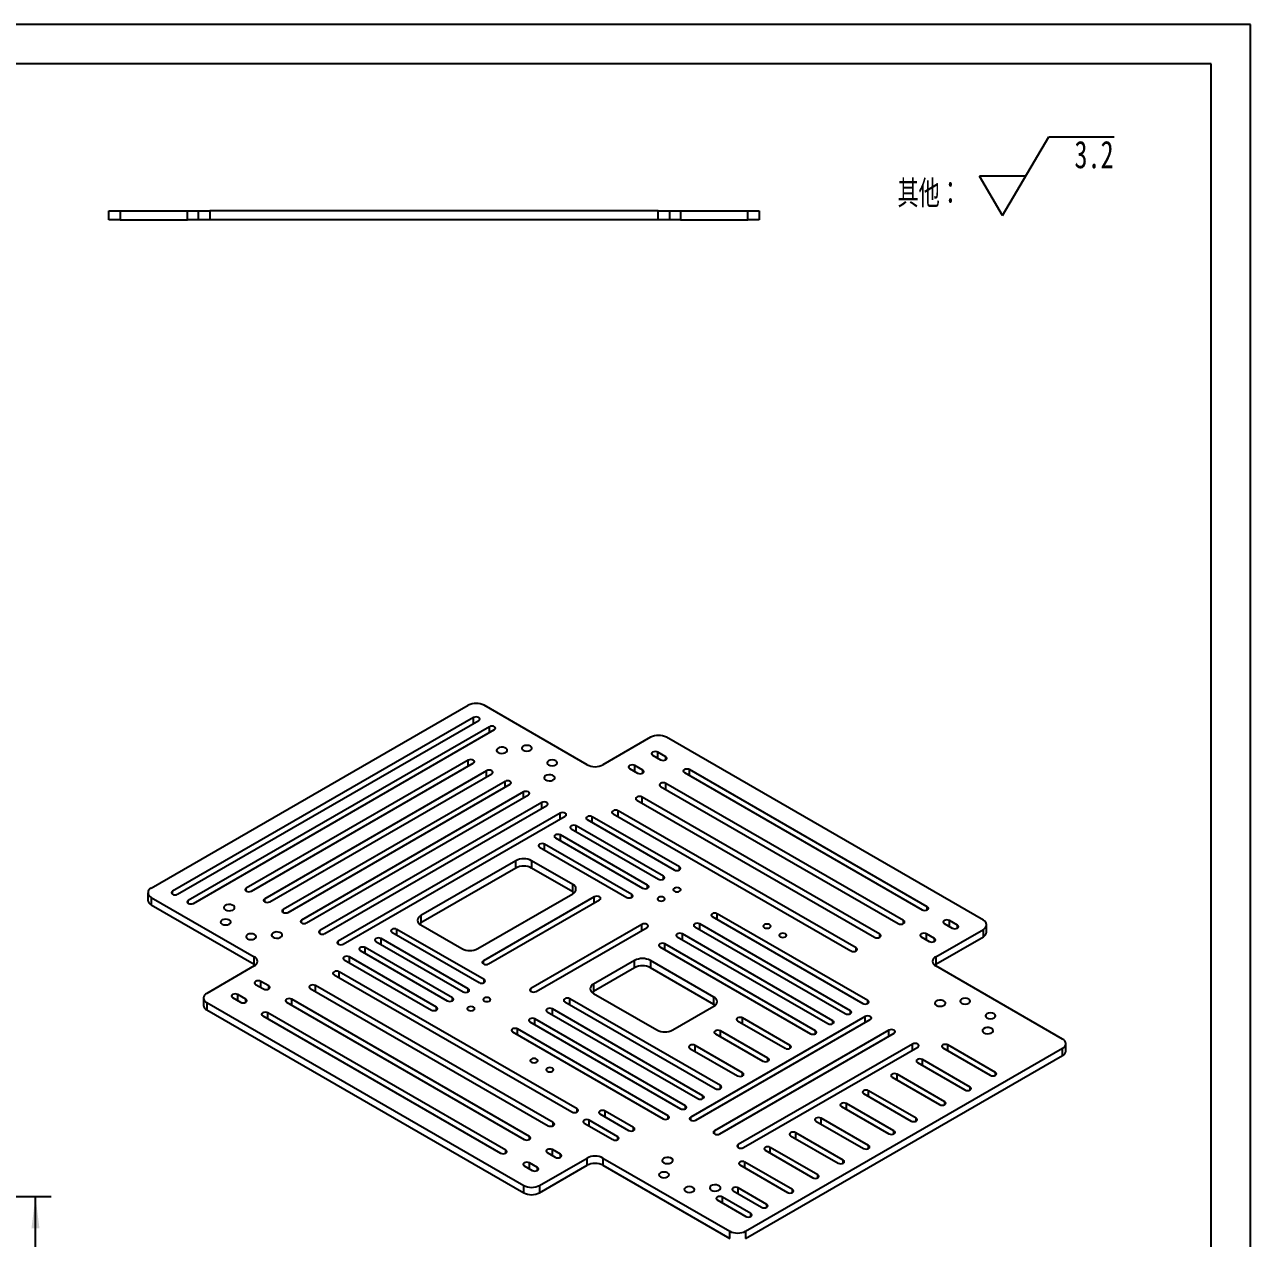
# Model space of a CAD drawing. Header units: millimetres. Extents: x 0 to 420, y 0 to 297.
# Drawn here: x 263.7 to 420, y 142.2 to 297 of the extents above; entities that cross this region are included whole.
import ezdxf

# ---------------------------------------------------------------- set-up
doc = ezdxf.new("R2010")
doc.units = ezdxf.units.MM
for name, color, linetype in [('5', 7, 'Continuous'), ('9', 7, 'Continuous'), ('尺寸', 5, 'Continuous')]:
    doc.layers.add(name, color=color, linetype=linetype)
doc.layers.add('标注层', color=4, linetype='Continuous', lineweight=25)
doc.styles.add('SLDTEXTSTYLE0', font='TXT', dxfattribs={"width": 0.7, "bigfont": 'bigfont'})
doc.styles.add('SLDTEXTSTYLE3', font='TXT', dxfattribs={"width": 0.7})
doc.dimstyles.new('SLDDIMSTYLE1', dxfattribs={"dimtxt": 3.5, "dimasz": 4.08, "dimexe": 0, "dimexo": 0.0625, "dimgap": 0.875, "dimtad": 2, "dimlfac": 3.5, "dimrnd": 1e-09, "dimzin": 12, "dimdsep": 46, "dimtxsty": 'SLDTEXTSTYLE3', "dimsah": 1, "dimcen": 0.09, "dimadec": 0, "dimazin": 3, "dimtfac": 1, "dimtofl": 0, "dimtmove": 0, "dimatfit": 3, "dimfxl": 1, "dimfrac": 2, "dimtolj": 1, "dimtzin": 12, "dimarcsym": 0})

# ---------------------------------------------------------------- blocks, each defined once
blk = doc.blocks.new('SW_SFSYMBOL_0')
at = {"layer": '标注层', "color": 0}
for p, q in [((-6.54, -5), (-0.65, 5)), ((-0.65, 5), (7.67, 5)), ((-6.54, -5), (-9.49, 0)), ((-3.6, 0), (-9.49, 0))]:
    blk.add_line(p, q, dxfattribs=at)
at = {"layer": '标注层', "color": 0, "char_height": 3.5, "attachment_point": 1}
for s, insert, style in [('3.2', (2.62, 4.51), 'SLDTEXTSTYLE3'), ('其他：', (-19.93, -0.49), 'SLDTEXTSTYLE0')]:
    blk.add_mtext(s, dxfattribs=dict(at, insert=insert, style=style))
blk = doc.blocks.new('_D_8')
at = {"layer": '尺寸'}
for p, q in [((193.25, 147.56), (267.13, 147.56)), ((265.13, 87.56), (265.13, 147.56)), ((193.25, 87.56), (267.13, 87.56))]:
    blk.add_line(p, q, dxfattribs=at)
for points in [[(265.13, 147.56), (264.62, 143.48), (265.64, 143.48)], [(265.13, 87.56), (265.64, 91.64), (264.62, 91.64)]]:
    blk.add_solid(points, dxfattribs=at)
at = {"layer": '尺寸', "insert": (260.62, 115.26), "char_height": 3.5, "attachment_point": 1, "rotation": 90, "style": 'SLDTEXTSTYLE3'}
blk.add_mtext('210', dxfattribs=at)

msp = doc.modelspace()

# ---------------------------------------------------------------- linework, layer by layer
at = {"color": 7, "linetype": 'Continuous', "lineweight": 25}
for p, q in [((274.5007, 272.0797), (274.5007, 273.2226)), ((274.5007, 273.2226), (275.9293, 273.2226)), ((275.9293, 272.0797), (274.5007, 272.0797)), ((275.9293, 273.2226), (275.9293, 272.0797)), ((275.9293, 273.2226), (284.5007, 273.2226)), ((275.9293, 272.0797), (284.5007, 272.0797)), ((284.5007, 272.0797), (284.5007, 273.2226)), ((284.5007, 273.2226), (285.9293, 273.2226)), ((285.9293, 272.0797), (284.5007, 272.0797)), ((285.9293, 272.0797), (285.9293, 273.2226)), ((285.9293, 273.2226), (287.3579, 273.2226)), ((287.3579, 272.0797), (285.9293, 272.0797)), ((287.3579, 273.2226), (287.3579, 272.0797)), ((344.5007, 273.2226), (287.3579, 273.2226)), ((344.5007, 272.0797), (287.3579, 272.0797)), ((344.5007, 272.0797), (344.5007, 273.2226)), ((344.5007, 273.2226), (345.9293, 273.2226)), ((345.9293, 272.0797), (344.5007, 272.0797)), ((345.9293, 273.2226), (345.9293, 272.0797)), ((345.9293, 273.2226), (347.3579, 273.2226)), ((347.3579, 272.0797), (345.9293, 272.0797)), ((347.3579, 273.2226), (347.3579, 272.0797)), ((347.3579, 273.2226), (355.9293, 273.2226)), ((347.3579, 272.0797), (355.9293, 272.0797)), ((355.9293, 272.0797), (355.9293, 273.2226)), ((355.9293, 273.2226), (357.3579, 273.2226)), ((357.3579, 272.0797), (355.9293, 272.0797)), ((357.3579, 273.2226), (357.3579, 272.0797)), ((279.8859, 186.8588), (320.292, 210.1847)), ((335.4443, 202.6038), (322.3123, 210.1847)), ((320.9789, 208.6219), (282.5931, 186.4623)), ((283.2396, 186.089), (321.6254, 208.2487)), ((320.9789, 207.8755), (320.9789, 208.6219)), ((322.9992, 207.4556), (284.6134, 185.296)), ((285.2599, 184.9227), (323.6457, 207.0824)), ((322.9992, 206.7092), (322.9992, 207.4556)), ((343.5255, 206.1027), (337.4646, 202.6038)), ((385.9519, 182.7768), (345.5458, 206.1027)), ((320.292, 203.187), (292.0078, 186.8588)), ((320.292, 202.4405), (320.292, 203.187)), ((343.7983, 203.8109), (344.8084, 203.2278)), ((345.4751, 203.6127), (344.465, 204.1958)), ((344.465, 203.4261), (344.465, 204.1958)), ((345.4751, 203.2278), (345.4751, 203.6127)), ((292.6543, 186.4856), (320.9385, 202.8137)), ((322.6356, 201.8341), (294.3513, 185.5059)), ((322.6356, 201.0876), (322.6356, 201.8341)), ((340.8688, 202.1198), (341.879, 201.5367)), ((342.5457, 201.9215), (341.5355, 202.5047)), ((341.5355, 201.7349), (341.5355, 202.5047)), ((342.5457, 201.5367), (342.5457, 201.9215)), ((347.8389, 201.595), (378.1435, 184.1005)), ((378.8102, 184.4854), (348.5056, 201.9798)), ((348.5056, 201.2101), (348.5056, 201.9798)), ((294.9978, 185.1327), (323.2821, 201.4608)), ((324.9791, 200.4812), (296.6949, 184.153)), ((297.3414, 183.7798), (325.6256, 200.1079)), ((324.9791, 199.7347), (324.9791, 200.4812)), ((375.7797, 182.7359), (345.4751, 200.2304)), ((345.4751, 199.4606), (345.4751, 200.2304)), ((327.3227, 199.1282), (299.0384, 182.8001)), ((299.6849, 182.4269), (327.9692, 198.755)), ((327.3227, 198.3818), (327.3227, 199.1282)), ((372.7493, 180.9865), (342.4447, 198.481)), ((342.4447, 197.7112), (342.4447, 198.481)), ((344.8084, 199.8455), (375.113, 182.3511)), ((329.6662, 197.7753), (301.382, 181.4472)), ((302.0285, 181.074), (330.3127, 197.4021)), ((329.6662, 197.0289), (329.6662, 197.7753)), ((341.778, 198.0961), (372.0826, 180.6016)), ((332.0098, 196.4224), (303.7255, 180.0943)), ((304.372, 179.7211), (332.6563, 196.0492)), ((332.0098, 195.676), (332.0098, 196.4224)), ((335.4443, 195.606), (346.556, 189.1914)), ((347.2025, 189.5646), (336.0908, 195.9792)), ((336.0908, 195.2328), (336.0908, 195.9792)), ((338.7475, 196.3466), (369.0521, 178.8522)), ((369.7188, 179.237), (339.4142, 196.7315)), ((339.4142, 195.9618), (339.4142, 196.7315)), ((333.424, 194.4397), (344.5357, 188.0251)), ((345.1822, 188.3983), (334.0705, 194.8129)), ((334.0705, 194.0665), (334.0705, 194.8129)), ((341.1416, 186.0657), (330.0299, 192.4804)), ((330.0299, 191.7339), (330.0299, 192.4804)), ((331.4037, 193.2734), (342.5154, 186.8588)), ((343.1619, 187.232), (332.0502, 193.6467)), ((332.0502, 192.9002), (332.0502, 193.6467)), ((329.3834, 192.1071), (340.4951, 185.6925)), ((326.3529, 190.3577), (314.2311, 183.3599)), ((326.3529, 189.4245), (314.2311, 182.4267)), ((326.3529, 189.4245), (326.3529, 190.3577)), ((333.626, 187.3253), (328.3733, 190.3577)), ((328.3733, 190.3577), (328.3733, 189.4245)), ((333.626, 186.3921), (328.3733, 189.4245)), ((347.2025, 189.1914), (347.2025, 189.5646)), ((345.1822, 188.0251), (345.1822, 188.3983)), ((279.4675, 186.2757), (279.4675, 185.3425)), ((282.5931, 186.089), (282.5931, 186.4623)), ((292.0078, 186.4856), (292.0078, 186.8588)), ((321.5042, 179.1612), (333.626, 186.159)), ((333.626, 186.3921), (333.626, 187.3253)), ((333.7938, 186.2756), (333.626, 186.3921)), ((341.1416, 185.6925), (341.1416, 186.0657)), ((343.1619, 186.8588), (343.1619, 187.232)), ((279.8859, 185.6925), (293.0179, 178.1116)), ((279.8859, 185.6925), (279.8859, 184.7593)), ((279.8859, 184.7593), (293.0179, 177.1784)), ((284.6134, 184.9227), (284.6134, 185.296)), ((294.3513, 185.1327), (294.3513, 185.5059)), ((336.3636, 185.745), (322.2214, 177.5809)), ((322.8881, 177.196), (337.0303, 185.3601)), ((336.3636, 184.9752), (336.3636, 185.745)), ((378.8102, 184.1005), (378.8102, 184.4854)), ((296.6949, 183.7798), (296.6949, 184.153)), ((314.2311, 183.3599), (314.2311, 182.4267)), ((351.3845, 183.2316), (370.5774, 172.1518)), ((371.2239, 172.525), (352.031, 183.6048)), ((352.031, 182.8584), (352.031, 183.6048)), ((299.0384, 182.4269), (299.0384, 182.8001)), ((301.382, 181.074), (301.382, 181.4472)), ((322.3123, 175.1958), (311.2007, 181.6105)), ((311.2007, 180.864), (311.2007, 181.6105)), ((314.2311, 182.4267), (314.0633, 182.3102)), ((314.2311, 182.1936), (319.4839, 179.1612)), ((342.4245, 182.2461), (328.2823, 174.082)), ((328.949, 173.6971), (343.0912, 181.8612)), ((342.4245, 181.4763), (342.4245, 182.2461)), ((349.1622, 181.9487), (368.3551, 170.8689)), ((369.0016, 171.2421), (349.8087, 182.3219)), ((349.8087, 181.5755), (349.8087, 182.3219)), ((375.7797, 182.3511), (375.7797, 182.7359)), ((379.891, 178.1116), (385.9519, 181.6105)), ((380.9719, 182.3511), (381.982, 181.7679)), ((382.6487, 182.1528), (381.6386, 182.7359)), ((381.6386, 181.9662), (381.6386, 182.7359)), ((382.6487, 181.7679), (382.6487, 182.1528)), ((385.9519, 180.6773), (385.9519, 181.6105)), ((386.3704, 181.2604), (386.3704, 182.1936)), ((303.7255, 179.7211), (303.7255, 180.0943)), ((308.5339, 180.071), (319.6455, 173.6563)), ((320.292, 174.0295), (309.1804, 180.4442)), ((309.1804, 179.6977), (309.1804, 180.4442)), ((310.5542, 181.2372), (321.6658, 174.8226)), ((364.5569, 168.6762), (345.364, 179.7561)), ((345.364, 179.0096), (345.364, 179.7561)), ((346.9399, 180.6658), (366.1328, 169.5859)), ((366.7792, 169.9592), (347.5864, 181.039)), ((347.5864, 180.2925), (347.5864, 181.039)), ((372.7493, 180.6016), (372.7493, 180.9865)), ((378.0425, 180.6599), (379.0526, 180.0768)), ((379.7193, 180.4617), (378.7092, 181.0448)), ((378.7092, 180.2751), (378.7092, 181.0448)), ((379.7193, 180.0768), (379.7193, 180.4617)), ((379.891, 177.1784), (385.9519, 180.6773)), ((306.5135, 178.9047), (317.6252, 172.49)), ((318.2717, 172.8632), (307.16, 179.2779)), ((307.16, 178.5314), (307.16, 179.2779)), ((344.7175, 179.3828), (363.9104, 168.303)), ((369.7188, 178.8522), (369.7188, 179.237)), ((293.0179, 176.9453), (286.957, 173.4464)), ((293.0179, 177.1784), (293.0179, 178.1116)), ((293.1857, 177.0618), (293.0179, 177.1784)), ((304.4932, 177.7384), (315.6049, 171.3237)), ((316.2514, 171.6969), (305.1397, 178.1116)), ((305.1397, 177.3651), (305.1397, 178.1116)), ((322.2214, 177.196), (322.2214, 177.5809)), ((341.5052, 177.6451), (336.2524, 174.6127)), ((341.5052, 176.7119), (336.2524, 173.6795)), ((341.5052, 176.7119), (341.5052, 177.6451)), ((351.6068, 172.9799), (343.5255, 177.6451)), ((343.5255, 177.6451), (343.5255, 176.7119)), ((351.6068, 172.0467), (343.5255, 176.7119)), ((379.891, 177.1784), (379.7232, 177.0618)), ((379.891, 178.1116), (379.891, 177.1784)), ((396.0535, 167.6149), (379.891, 176.9453)), ((303.1901, 175.8198), (333.4947, 158.3253)), ((334.1614, 158.7102), (303.8568, 176.2047)), ((303.8568, 175.4349), (303.8568, 176.2047)), ((322.3123, 174.8226), (322.3123, 175.1958)), ((293.1896, 174.5952), (294.1998, 174.012)), ((294.8665, 174.3969), (293.8563, 174.9801)), ((293.8563, 174.2103), (293.8563, 174.9801)), ((294.8665, 174.012), (294.8665, 174.3969)), ((300.1597, 174.0704), (330.4643, 156.5759)), ((331.131, 156.9608), (300.8264, 174.4552)), ((300.8264, 173.6855), (300.8264, 174.4552)), ((320.292, 173.6563), (320.292, 174.0295)), ((328.2823, 173.6971), (328.2823, 174.082)), ((336.2524, 173.6795), (336.0847, 173.5629)), ((336.2524, 174.6127), (336.2524, 173.6795)), ((286.5386, 172.8632), (286.5386, 171.93)), ((286.957, 172.2801), (327.3631, 148.9541)), ((286.957, 172.2801), (286.957, 171.3469)), ((290.2602, 172.9041), (291.2703, 172.3209)), ((291.937, 172.7058), (290.9269, 173.2889)), ((290.9269, 172.5192), (290.9269, 173.2889)), ((291.937, 172.3209), (291.937, 172.7058)), ((297.1292, 172.3209), (327.4338, 154.8264)), ((328.1005, 155.2113), (297.7959, 172.7058)), ((297.7959, 171.936), (297.7959, 172.7058)), ((318.2717, 172.49), (318.2717, 172.8632)), ((332.5957, 172.3851), (351.7886, 161.3052)), ((352.4351, 161.6784), (333.2422, 172.7583)), ((333.2422, 172.0118), (333.2422, 172.7583)), ((336.2524, 173.4464), (344.3337, 168.7812)), ((351.6068, 172.0467), (351.6068, 172.9799)), ((351.7745, 171.9301), (351.6068, 172.0467)), ((371.2239, 172.1518), (371.2239, 172.525)), ((286.957, 171.3469), (327.3631, 148.021)), ((294.0988, 170.5715), (324.4034, 153.077)), ((325.0701, 153.4619), (294.7655, 170.9563)), ((294.7655, 170.1866), (294.7655, 170.9563)), ((316.2514, 171.3237), (316.2514, 171.6969)), ((330.3734, 171.1021), (349.5663, 160.0223)), ((350.2127, 160.3955), (331.0198, 171.4753)), ((331.0198, 170.7289), (331.0198, 171.4753)), ((346.354, 168.7812), (351.6068, 171.8136)), ((370.8704, 170.4898), (348.647, 157.6605)), ((369.0016, 170.8689), (369.0016, 171.2421)), ((370.8704, 169.7201), (370.8704, 170.4898)), ((345.7681, 157.8297), (326.5752, 168.9095)), ((326.5752, 168.1631), (326.5752, 168.9095)), ((328.151, 169.8192), (347.3439, 158.7394)), ((347.9904, 159.1126), (328.7975, 170.1924)), ((328.7975, 169.446), (328.7975, 170.1924)), ((349.3137, 157.2757), (371.5371, 170.1049)), ((354.6215, 169.9384), (360.6824, 166.4395)), ((361.3289, 166.8127), (355.268, 170.3116)), ((355.268, 169.5652), (355.268, 170.3116)), ((366.7792, 169.5859), (366.7792, 169.9592)), ((325.9287, 168.5363), (345.1216, 157.4564)), ((373.9008, 168.7404), (351.6775, 155.9111)), ((351.789, 168.3032), (357.8499, 164.8044)), ((352.3442, 155.5262), (374.5675, 168.3555)), ((358.4964, 165.1776), (352.4355, 168.6765)), ((352.4355, 167.93), (352.4355, 168.6765)), ((364.5569, 168.303), (364.5569, 168.6762)), ((373.9008, 167.9706), (373.9008, 168.7404)), ((348.5565, 166.4372), (354.6174, 162.9383)), ((355.2639, 163.3115), (349.203, 166.8104)), ((349.203, 166.064), (349.203, 166.8104)), ((376.9313, 166.9909), (354.7079, 154.1617)), ((355.3746, 153.7768), (377.598, 166.606)), ((355.6474, 143.1227), (396.0535, 166.4486)), ((361.3289, 166.4395), (361.3289, 166.8127)), ((376.9313, 166.2212), (376.9313, 166.9909)), ((380.78, 166.4953), (386.8409, 162.9964)), ((387.4874, 163.3696), (381.4265, 166.8685)), ((381.4265, 166.122), (381.4265, 166.8685)), ((396.0535, 165.5154), (396.0535, 166.4486)), ((396.4719, 166.0986), (396.4719, 167.0317)), ((355.6474, 142.1895), (396.0535, 165.5154)), ((358.4964, 164.8044), (358.4964, 165.1776)), ((377.5475, 164.6292), (383.6084, 161.1303)), ((384.2549, 161.5035), (378.194, 165.0024)), ((378.194, 164.256), (378.194, 165.0024)), ((355.2639, 162.9383), (355.2639, 163.3115)), ((374.315, 162.7631), (380.3759, 159.2642)), ((381.0224, 159.6374), (374.9615, 163.1363)), ((374.9615, 162.3899), (374.9615, 163.1363)), ((387.4874, 162.9964), (387.4874, 163.3696)), ((352.4351, 161.3052), (352.4351, 161.6784)), ((377.3903, 157.5407), (371.3294, 161.0395)), ((371.3294, 160.2931), (371.3294, 161.0395)), ((384.2549, 161.1303), (384.2549, 161.5035)), ((350.2127, 160.0223), (350.2127, 160.3955)), ((374.5574, 155.9053), (368.4965, 159.4042)), ((368.4965, 158.6577), (368.4965, 159.4042)), ((370.6829, 160.6663), (376.7438, 157.1674)), ((381.0224, 159.2642), (381.0224, 159.6374)), ((334.1614, 158.3253), (334.1614, 158.7102)), ((337.0868, 158.0664), (340.7233, 155.967)), ((341.3698, 156.3403), (337.7333, 158.4396)), ((337.7333, 157.6932), (337.7333, 158.4396)), ((345.7681, 157.4564), (345.7681, 157.8297)), ((347.9904, 158.7394), (347.9904, 159.1126)), ((367.85, 159.0309), (373.9109, 155.5321)), ((331.131, 156.5759), (331.131, 156.9608)), ((335.0665, 156.9001), (338.703, 154.8008)), ((339.3495, 155.174), (335.713, 157.2733)), ((335.713, 156.5269), (335.713, 157.2733)), ((341.3698, 155.967), (341.3698, 156.3403)), ((348.647, 157.2757), (348.647, 157.6605)), ((364.6175, 157.1649), (370.6784, 153.666)), ((371.3249, 154.0392), (365.264, 157.5381)), ((365.264, 156.7917), (365.264, 157.5381)), ((377.3903, 157.1674), (377.3903, 157.5407)), ((328.1005, 154.8264), (328.1005, 155.2113)), ((339.3495, 154.8008), (339.3495, 155.174)), ((351.6775, 155.5262), (351.6775, 155.9111)), ((361.385, 155.2988), (367.446, 151.7999)), ((368.0924, 152.1731), (362.0315, 155.672)), ((362.0315, 154.9256), (362.0315, 155.672)), ((374.5574, 155.5321), (374.5574, 155.9053)), ((325.0701, 153.077), (325.0701, 153.4619)), ((332.0401, 152.937), (331.03, 153.5202)), ((331.03, 152.7504), (331.03, 153.5202)), ((354.7079, 153.7768), (354.7079, 154.1617)), ((358.1525, 153.4327), (364.2135, 149.9338)), ((364.86, 150.307), (358.799, 153.8059)), ((358.799, 153.0595), (358.799, 153.8059)), ((371.3249, 153.666), (371.3249, 154.0392)), ((329.1107, 151.2459), (328.1005, 151.8291)), ((328.1005, 151.0593), (328.1005, 151.8291)), ((329.3834, 148.9541), (335.4443, 152.453)), ((330.3633, 153.1353), (331.3734, 152.5522)), ((332.0401, 152.5522), (332.0401, 152.937)), ((335.4443, 151.5198), (335.4443, 152.453)), ((337.4646, 152.453), (353.6271, 143.1227)), ((337.4646, 152.453), (337.4646, 151.5198)), ((361.6275, 148.441), (355.5666, 151.9399)), ((355.5666, 151.1934), (355.5666, 151.9399)), ((368.0924, 151.7999), (368.0924, 152.1731)), ((327.4338, 151.4442), (328.444, 150.861)), ((329.1107, 150.861), (329.1107, 151.2459)), ((329.3834, 148.021), (335.4443, 151.5198)), ((337.4646, 151.5198), (353.6271, 142.1895)), ((354.9201, 151.5666), (360.981, 148.0678)), ((364.86, 149.9338), (364.86, 150.307)), ((327.3631, 148.021), (327.3631, 148.9541)), ((329.3834, 148.9541), (329.3834, 148.021)), ((358.3404, 146.5434), (354.7038, 148.6427)), ((354.7038, 147.8963), (354.7038, 148.6427)), ((352.037, 147.1032), (355.6736, 145.0039)), ((356.3201, 145.3771), (352.6835, 147.4764)), ((352.6835, 146.73), (352.6835, 147.4764)), ((354.0573, 148.2695), (357.6939, 146.1702)), ((361.6275, 148.0678), (361.6275, 148.441)), ((356.3201, 145.0039), (356.3201, 145.3771)), ((358.3404, 146.1702), (358.3404, 146.5434)), ((353.6271, 142.1895), (353.6271, 143.1227)), ((355.6474, 143.1227), (355.6474, 142.1895))]:
    msp.add_line(p, q, dxfattribs=at)
at = {"color": 7, "linetype": 'Continuous', "lineweight": 25, "flags": 128}
for points in [[(321.6254, 208.2487), (321.7245, 208.3343), (321.7593, 208.4353), (321.7245, 208.5363), (321.6254, 208.6219), (321.4771, 208.6791), (321.3022, 208.6992), (321.1272, 208.6791), (320.9789, 208.6219)], [(323.6457, 207.0824), (323.7448, 207.168), (323.7796, 207.269), (323.7448, 207.37), (323.6457, 207.4556), (323.4974, 207.5128), (323.3225, 207.5329), (323.1475, 207.5128), (322.9992, 207.4556)], [(324.0979, 204.1622), (324.3058, 204.08), (324.5511, 204.0467), (324.8006, 204.0668), (325.0208, 204.1376), (325.1818, 204.2495), (325.2619, 204.3875), (325.2502, 204.5328), (325.1484, 204.6659), (324.9703, 204.7687), (324.7397, 204.8275), (324.488, 204.8342), (324.2491, 204.788), (324.0552, 204.695), (323.9326, 204.5679), (323.8978, 204.4239), (323.9554, 204.2823), (324.0979, 204.1622)], [(327.3101, 204.4421), (327.5187, 204.3617), (327.7647, 204.3334), (328.0107, 204.3617), (328.2193, 204.4421), (328.3586, 204.5625), (328.4076, 204.7046), (328.3586, 204.8466), (328.2193, 204.967), (328.0107, 205.0474), (327.7647, 205.0757), (327.5187, 205.0474), (327.3101, 204.967), (327.1708, 204.8466), (327.1219, 204.7046), (327.1708, 204.5625), (327.3101, 204.4421)], [(320.9385, 202.8137), (321.0376, 202.8994), (321.0724, 203.0004), (321.0376, 203.1013), (320.9385, 203.187), (320.7902, 203.2442), (320.6153, 203.2643), (320.4403, 203.2442), (320.292, 203.187)], [(330.5426, 202.5761), (330.7512, 202.4956), (330.9972, 202.4674), (331.2432, 202.4956), (331.4518, 202.5761), (331.5911, 202.6965), (331.6401, 202.8385), (331.5911, 202.9805), (331.4518, 203.1009), (331.2432, 203.1814), (330.9972, 203.2096), (330.7512, 203.1814), (330.5426, 203.1009), (330.4033, 202.9805), (330.3543, 202.8385), (330.4033, 202.6965), (330.5426, 202.5761)], [(344.465, 204.1958), (344.312, 204.2548), (344.1316, 204.2755), (343.9512, 204.2548), (343.7983, 204.1958), (343.6961, 204.1075), (343.6602, 204.0034), (343.6961, 203.8992), (343.7983, 203.8109)], [(344.8084, 203.2278), (344.9614, 203.1688), (345.1418, 203.1481), (345.3222, 203.1688), (345.4751, 203.2278), (345.5773, 203.3161), (345.6132, 203.4202), (345.5773, 203.5244), (345.4751, 203.6127)], [(323.2821, 201.4608), (323.3812, 201.5465), (323.416, 201.6475), (323.3812, 201.7484), (323.2821, 201.8341), (323.1338, 201.8913), (322.9588, 201.9114), (322.7839, 201.8913), (322.6356, 201.8341)], [(341.5355, 202.5047), (341.3826, 202.5637), (341.2022, 202.5844), (341.0218, 202.5637), (340.8688, 202.5047), (340.7666, 202.4164), (340.7308, 202.3122), (340.7666, 202.2081), (340.8688, 202.1198)], [(341.879, 201.5367), (342.0319, 201.4777), (342.2123, 201.4569), (342.3927, 201.4777), (342.5457, 201.5367), (342.6479, 201.6249), (342.6838, 201.7291), (342.6479, 201.8332), (342.5457, 201.9215)], [(348.5056, 201.9798), (348.3526, 202.0388), (348.1722, 202.0596), (347.9918, 202.0388), (347.8389, 201.9798), (347.7367, 201.8916), (347.7008, 201.7874), (347.7367, 201.6833), (347.8389, 201.595)], [(325.6256, 200.1079), (325.7247, 200.1936), (325.7595, 200.2945), (325.7247, 200.3955), (325.6256, 200.4812), (325.4773, 200.5384), (325.3024, 200.5584), (325.1274, 200.5384), (324.9791, 200.4812)], [(330.1588, 200.6633), (330.3667, 200.5811), (330.612, 200.5478), (330.8616, 200.5679), (331.0817, 200.6387), (331.2427, 200.7506), (331.3228, 200.8886), (331.3111, 201.0339), (331.2094, 201.167), (331.0312, 201.2698), (330.8006, 201.3286), (330.5489, 201.3353), (330.31, 201.2891), (330.1161, 201.1961), (329.9935, 201.0691), (329.9587, 200.925), (330.0164, 200.7834), (330.1588, 200.6633)], [(345.4751, 200.2304), (345.3222, 200.2894), (345.1418, 200.3101), (344.9614, 200.2894), (344.8084, 200.2304), (344.7062, 200.1421), (344.6704, 200.038), (344.7062, 199.9338), (344.8084, 199.8455)], [(327.9692, 198.755), (328.0683, 198.8407), (328.1031, 198.9416), (328.0683, 199.0426), (327.9692, 199.1282), (327.8209, 199.1855), (327.6459, 199.2055), (327.471, 199.1855), (327.3227, 199.1282)], [(342.4447, 198.481), (342.2917, 198.5399), (342.1113, 198.5607), (341.9309, 198.5399), (341.778, 198.481), (341.6758, 198.3927), (341.6399, 198.2885), (341.6758, 198.1844), (341.778, 198.0961)], [(330.3127, 197.4021), (330.4118, 197.4877), (330.4466, 197.5887), (330.4118, 197.6897), (330.3127, 197.7753), (330.1644, 197.8326), (329.9895, 197.8526), (329.8146, 197.8326), (329.6662, 197.7753)], [(332.6563, 196.0492), (332.7554, 196.1348), (332.7902, 196.2358), (332.7554, 196.3368), (332.6563, 196.4224), (332.508, 196.4796), (332.333, 196.4997), (332.1581, 196.4796), (332.0098, 196.4224)], [(336.0908, 195.9792), (335.9425, 196.0365), (335.7676, 196.0565), (335.5926, 196.0365), (335.4443, 195.9792), (335.3452, 195.8936), (335.3104, 195.7926), (335.3452, 195.6916), (335.4443, 195.606)], [(339.4142, 196.7315), (339.2613, 196.7905), (339.0809, 196.8112), (338.9005, 196.7905), (338.7475, 196.7315), (338.6453, 196.6432), (338.6094, 196.5391), (338.6453, 196.4349), (338.7475, 196.3466)], [(334.0705, 194.8129), (333.9222, 194.8702), (333.7473, 194.8902), (333.5723, 194.8702), (333.424, 194.8129), (333.3249, 194.7273), (333.2901, 194.6263), (333.3249, 194.5254), (333.424, 194.4397)], [(330.0299, 192.4804), (329.8816, 192.5376), (329.7067, 192.5577), (329.5317, 192.5376), (329.3834, 192.4804), (329.2843, 192.3947), (329.2495, 192.2937), (329.2843, 192.1928), (329.3834, 192.1071)], [(332.0502, 193.6467), (331.9019, 193.7039), (331.727, 193.7239), (331.552, 193.7039), (331.4037, 193.6467), (331.3046, 193.561), (331.2698, 193.46), (331.3046, 193.3591), (331.4037, 193.2734)], [(346.556, 189.1914), (346.7043, 189.1342), (346.8792, 189.1141), (347.0542, 189.1342), (347.2025, 189.1914), (347.3016, 189.277), (347.3364, 189.378), (347.3016, 189.479), (347.2025, 189.5646)], [(344.5357, 188.0251), (344.684, 187.9679), (344.8589, 187.9478), (345.0339, 187.9679), (345.1822, 188.0251), (345.2813, 188.1107), (345.3161, 188.2117), (345.2813, 188.3127), (345.1822, 188.3983)], [(282.5931, 186.4623), (282.494, 186.3766), (282.4592, 186.2757), (282.494, 186.1747), (282.5931, 186.089), (282.7414, 186.0318), (282.9164, 186.0118), (283.0913, 186.0318), (283.2396, 186.089)], [(292.0078, 186.8588), (291.9087, 186.7732), (291.8739, 186.6722), (291.9087, 186.5712), (292.0078, 186.4856), (292.1561, 186.4284), (292.331, 186.4083), (292.5059, 186.4284), (292.6543, 186.4856)], [(340.4951, 185.6925), (340.6434, 185.6353), (340.8183, 185.6152), (340.9933, 185.6353), (341.1416, 185.6925), (341.2407, 185.7781), (341.2755, 185.8791), (341.2407, 185.9801), (341.1416, 186.0657)], [(342.5154, 186.8588), (342.6637, 186.8016), (342.8386, 186.7815), (343.0136, 186.8016), (343.1619, 186.8588), (343.261, 186.9444), (343.2958, 187.0454), (343.261, 187.1464), (343.1619, 187.232)], [(346.5667, 186.4678), (346.7196, 186.4088), (346.9, 186.3881), (347.0804, 186.4088), (347.2334, 186.4678), (347.3356, 186.5561), (347.3714, 186.6602), (347.3356, 186.7644), (347.2334, 186.8526), (347.0804, 186.9116), (346.9, 186.9324), (346.7196, 186.9116), (346.5667, 186.8526), (346.4645, 186.7644), (346.4286, 186.6602), (346.4645, 186.5561), (346.5667, 186.4678)], [(284.6134, 185.296), (284.5143, 185.2103), (284.4795, 185.1094), (284.5143, 185.0084), (284.6134, 184.9227), (284.7617, 184.8655), (284.9367, 184.8455), (285.1116, 184.8655), (285.2599, 184.9227)], [(289.3486, 184.1019), (289.5565, 184.0197), (289.8018, 183.9864), (290.0514, 184.0065), (290.2716, 184.0773), (290.4325, 184.1892), (290.5126, 184.3271), (290.501, 184.4725), (290.3992, 184.6055), (290.221, 184.7084), (289.9905, 184.7672), (289.7388, 184.7739), (289.4998, 184.7277), (289.3059, 184.6347), (289.1833, 184.5076), (289.1485, 184.3635), (289.2062, 184.2219), (289.3486, 184.1019)], [(294.3513, 185.5059), (294.2522, 185.4203), (294.2174, 185.3193), (294.2522, 185.2183), (294.3513, 185.1327), (294.4996, 185.0755), (294.6746, 185.0554), (294.8495, 185.0755), (294.9978, 185.1327)], [(337.0303, 185.3601), (337.1325, 185.4484), (337.1683, 185.5525), (337.1325, 185.6567), (337.0303, 185.745), (336.8773, 185.804), (336.6969, 185.8247), (336.5165, 185.804), (336.3636, 185.745)], [(344.5464, 185.3015), (344.6993, 185.2425), (344.8797, 185.2218), (345.0601, 185.2425), (345.2131, 185.3015), (345.3152, 185.3898), (345.3511, 185.4939), (345.3152, 185.5981), (345.2131, 185.6863), (345.0601, 185.7453), (344.8797, 185.7661), (344.6993, 185.7453), (344.5464, 185.6863), (344.4442, 185.5981), (344.4083, 185.4939), (344.4442, 185.3898), (344.5464, 185.3015)], [(378.1435, 184.1005), (378.2964, 184.0415), (378.4768, 184.0208), (378.6572, 184.0415), (378.8102, 184.1005), (378.9124, 184.1888), (378.9482, 184.2929), (378.9124, 184.3971), (378.8102, 184.4854)], [(288.9243, 182.2825), (289.1329, 182.202), (289.3789, 182.1738), (289.6249, 182.202), (289.8335, 182.2825), (289.9728, 182.4029), (290.0218, 182.5449), (289.9728, 182.6869), (289.8335, 182.8073), (289.6249, 182.8878), (289.3789, 182.916), (289.1329, 182.8878), (288.9243, 182.8073), (288.785, 182.6869), (288.7361, 182.5449), (288.785, 182.4029), (288.9243, 182.2825)], [(296.6949, 184.153), (296.5958, 184.0674), (296.561, 183.9664), (296.5958, 183.8654), (296.6949, 183.7798), (296.8432, 183.7226), (297.0181, 183.7025), (297.1931, 183.7226), (297.3414, 183.7798)], [(352.031, 183.6048), (351.8827, 183.662), (351.7078, 183.6821), (351.5328, 183.662), (351.3845, 183.6048), (351.2854, 183.5192), (351.2506, 183.4182), (351.2854, 183.3172), (351.3845, 183.2316)], [(295.4095, 180.603), (295.6174, 180.5208), (295.8627, 180.4875), (296.1123, 180.5076), (296.3325, 180.5784), (296.4935, 180.6903), (296.5735, 180.8282), (296.5619, 180.9736), (296.4601, 181.1067), (296.2819, 181.2095), (296.0514, 181.2683), (295.7997, 181.275), (295.5607, 181.2288), (295.3669, 181.1358), (295.2442, 181.0087), (295.2094, 180.8647), (295.2671, 180.723), (295.4095, 180.603)], [(299.0384, 182.8001), (298.9393, 182.7145), (298.9045, 182.6135), (298.9393, 182.5125), (299.0384, 182.4269), (299.1867, 182.3697), (299.3617, 182.3496), (299.5366, 182.3697), (299.6849, 182.4269)], [(301.382, 181.4472), (301.2829, 181.3616), (301.2481, 181.2606), (301.2829, 181.1596), (301.382, 181.074), (301.5303, 181.0168), (301.7052, 180.9967), (301.8802, 181.0168), (302.0285, 181.074)], [(311.2007, 181.6105), (311.0523, 181.6677), (310.8774, 181.6878), (310.7025, 181.6677), (310.5542, 181.6105), (310.4551, 181.5248), (310.4203, 181.4239), (310.4551, 181.3229), (310.5542, 181.2372)], [(343.0912, 181.8612), (343.1934, 181.9495), (343.2293, 182.0537), (343.1934, 182.1578), (343.0912, 182.2461), (342.9382, 182.3051), (342.7578, 182.3258), (342.5774, 182.3051), (342.4245, 182.2461)], [(349.8087, 182.3219), (349.6604, 182.3791), (349.4854, 182.3992), (349.3105, 182.3791), (349.1622, 182.3219), (349.0631, 182.2363), (349.0283, 182.1353), (349.0631, 182.0343), (349.1622, 181.9487)], [(358.0414, 181.8262), (358.1944, 181.7672), (358.3748, 181.7465), (358.5552, 181.7672), (358.7081, 181.8262), (358.8103, 181.9145), (358.8462, 182.0187), (358.8103, 182.1228), (358.7081, 182.2111), (358.5552, 182.2701), (358.3748, 182.2908), (358.1944, 182.2701), (358.0414, 182.2111), (357.9392, 182.1228), (357.9034, 182.0187), (357.9392, 181.9145), (358.0414, 181.8262)], [(375.113, 182.3511), (375.266, 182.2921), (375.4464, 182.2714), (375.6268, 182.2921), (375.7797, 182.3511), (375.8819, 182.4394), (375.9178, 182.5435), (375.8819, 182.6476), (375.7797, 182.7359)], [(381.6386, 182.7359), (381.4857, 182.7949), (381.3052, 182.8157), (381.1248, 182.7949), (380.9719, 182.7359), (380.8697, 182.6476), (380.8338, 182.5435), (380.8697, 182.4394), (380.9719, 182.3511)], [(381.982, 181.7679), (382.135, 181.7089), (382.3154, 181.6882), (382.4958, 181.7089), (382.6487, 181.7679), (382.7509, 181.8562), (382.7868, 181.9604), (382.7509, 182.0645), (382.6487, 182.1528)], [(292.1568, 180.4164), (292.3654, 180.336), (292.6114, 180.3077), (292.8574, 180.336), (293.066, 180.4164), (293.2053, 180.5368), (293.2543, 180.6788), (293.2053, 180.8209), (293.066, 180.9413), (292.8574, 181.0217), (292.6114, 181.05), (292.3654, 181.0217), (292.1568, 180.9413), (292.0175, 180.8209), (291.9685, 180.6788), (292.0175, 180.5368), (292.1568, 180.4164)], [(303.7255, 180.0943), (303.6264, 180.0087), (303.5916, 179.9077), (303.6264, 179.8067), (303.7255, 179.7211), (303.8738, 179.6639), (304.0488, 179.6438), (304.2237, 179.6639), (304.372, 179.7211)], [(309.1804, 180.4442), (309.032, 180.5014), (308.8571, 180.5215), (308.6822, 180.5014), (308.5339, 180.4442), (308.4348, 180.3586), (308.4, 180.2576), (308.4348, 180.1566), (308.5339, 180.071)], [(345.364, 179.7561), (345.2157, 179.8133), (345.0408, 179.8333), (344.8658, 179.8133), (344.7175, 179.7561), (344.6184, 179.6704), (344.5836, 179.5694), (344.6184, 179.4685), (344.7175, 179.3828)], [(347.5864, 181.039), (347.438, 181.0962), (347.2631, 181.1163), (347.0882, 181.0962), (346.9399, 181.039), (346.8408, 180.9534), (346.806, 180.8524), (346.8408, 180.7514), (346.9399, 180.6658)], [(360.0617, 180.6599), (360.2147, 180.6009), (360.3951, 180.5802), (360.5755, 180.6009), (360.7284, 180.6599), (360.8306, 180.7482), (360.8665, 180.8524), (360.8306, 180.9565), (360.7284, 181.0448), (360.5755, 181.1038), (360.3951, 181.1245), (360.2147, 181.1038), (360.0617, 181.0448), (359.9595, 180.9565), (359.9237, 180.8524), (359.9595, 180.7482), (360.0617, 180.6599)], [(372.0826, 180.6016), (372.2355, 180.5426), (372.4159, 180.5219), (372.5963, 180.5426), (372.7493, 180.6016), (372.8514, 180.6899), (372.8873, 180.7941), (372.8514, 180.8982), (372.7493, 180.9865)], [(378.7092, 181.0448), (378.5562, 181.1038), (378.3758, 181.1245), (378.1954, 181.1038), (378.0425, 181.0448), (377.9403, 180.9565), (377.9044, 180.8524), (377.9403, 180.7482), (378.0425, 180.6599)], [(379.0526, 180.0768), (379.2055, 180.0178), (379.386, 179.9971), (379.5664, 180.0178), (379.7193, 180.0768), (379.8215, 180.1651), (379.8574, 180.2692), (379.8215, 180.3734), (379.7193, 180.4617)], [(305.1397, 178.1116), (304.9914, 178.1688), (304.8165, 178.1889), (304.6416, 178.1688), (304.4932, 178.1116), (304.3941, 178.026), (304.3593, 177.925), (304.3941, 177.824), (304.4932, 177.7384)], [(307.16, 179.2779), (307.0117, 179.3351), (306.8368, 179.3552), (306.6619, 179.3351), (306.5135, 179.2779), (306.4145, 179.1923), (306.3797, 179.0913), (306.4145, 178.9903), (306.5135, 178.9047)], [(369.0521, 178.8522), (369.205, 178.7932), (369.3854, 178.7725), (369.5659, 178.7932), (369.7188, 178.8522), (369.821, 178.9405), (369.8569, 179.0446), (369.821, 179.1488), (369.7188, 179.237)], [(322.2214, 177.5809), (322.1192, 177.4926), (322.0833, 177.3885), (322.1192, 177.2843), (322.2214, 177.196), (322.3744, 177.137), (322.5548, 177.1163), (322.7352, 177.137), (322.8881, 177.196)], [(293.8563, 174.9801), (293.7034, 175.0391), (293.523, 175.0598), (293.3426, 175.0391), (293.1896, 174.9801), (293.0874, 174.8918), (293.0516, 174.7876), (293.0874, 174.6835), (293.1896, 174.5952)], [(303.8568, 176.2047), (303.7039, 176.2637), (303.5235, 176.2844), (303.3431, 176.2637), (303.1901, 176.2047), (303.088, 176.1164), (303.0521, 176.0122), (303.088, 175.9081), (303.1901, 175.8198)], [(321.6658, 174.8226), (321.8141, 174.7654), (321.9891, 174.7453), (322.164, 174.7654), (322.3123, 174.8226), (322.4114, 174.9082), (322.4462, 175.0092), (322.4114, 175.1102), (322.3123, 175.1958)], [(294.1998, 174.012), (294.3527, 173.953), (294.5331, 173.9323), (294.7135, 173.953), (294.8665, 174.012), (294.9687, 174.1003), (295.0046, 174.2045), (294.9687, 174.3086), (294.8665, 174.3969)], [(300.8264, 174.4552), (300.6734, 174.5142), (300.493, 174.5349), (300.3126, 174.5142), (300.1597, 174.4552), (300.0575, 174.3669), (300.0216, 174.2628), (300.0575, 174.1586), (300.1597, 174.0704)], [(319.6455, 173.6563), (319.7938, 173.5991), (319.9688, 173.579), (320.1437, 173.5991), (320.292, 173.6563), (320.3911, 173.7419), (320.4259, 173.8429), (320.3911, 173.9439), (320.292, 174.0295)], [(328.2823, 174.082), (328.1801, 173.9937), (328.1443, 173.8896), (328.1801, 173.7854), (328.2823, 173.6971), (328.4353, 173.6381), (328.6157, 173.6174), (328.7961, 173.6381), (328.949, 173.6971)], [(290.9269, 173.2889), (290.774, 173.3479), (290.5935, 173.3686), (290.4131, 173.3479), (290.2602, 173.2889), (290.158, 173.2006), (290.1221, 173.0965), (290.158, 172.9923), (290.2602, 172.9041)], [(291.2703, 172.3209), (291.4233, 172.2619), (291.6037, 172.2412), (291.7841, 172.2619), (291.937, 172.3209), (292.0392, 172.4092), (292.0751, 172.5133), (292.0392, 172.6175), (291.937, 172.7058)], [(297.7959, 172.7058), (297.643, 172.7648), (297.4626, 172.7855), (297.2822, 172.7648), (297.1292, 172.7058), (297.027, 172.6175), (296.9912, 172.5133), (297.027, 172.4092), (297.1292, 172.3209)], [(317.6252, 172.49), (317.7735, 172.4328), (317.9485, 172.4127), (318.1234, 172.4328), (318.2717, 172.49), (318.3708, 172.5756), (318.4056, 172.6766), (318.3708, 172.7776), (318.2717, 172.8632)], [(322.323, 172.4722), (322.4759, 172.4132), (322.6563, 172.3925), (322.8368, 172.4132), (322.9897, 172.4722), (323.0919, 172.5605), (323.1278, 172.6646), (323.0919, 172.7688), (322.9897, 172.8571), (322.8368, 172.9161), (322.6563, 172.9368), (322.4759, 172.9161), (322.323, 172.8571), (322.2208, 172.7688), (322.1849, 172.6646), (322.2208, 172.5605), (322.323, 172.4722)], [(333.2422, 172.7583), (333.0939, 172.8155), (332.9189, 172.8356), (332.744, 172.8155), (332.5957, 172.7583), (332.4966, 172.6727), (332.4618, 172.5717), (332.4966, 172.4707), (332.5957, 172.3851)], [(370.5774, 172.1518), (370.7257, 172.0946), (370.9007, 172.0745), (371.0756, 172.0946), (371.2239, 172.1518), (371.323, 172.2374), (371.3578, 172.3384), (371.323, 172.4394), (371.2239, 172.525)], [(379.9642, 171.9113), (380.1721, 171.8291), (380.4174, 171.7958), (380.667, 171.8159), (380.8871, 171.8867), (381.0481, 171.9986), (381.1282, 172.1365), (381.1166, 172.2818), (381.0148, 172.4149), (380.8366, 172.5178), (380.6061, 172.5765), (380.3543, 172.5833), (380.1154, 172.537), (379.9215, 172.4441), (379.7989, 172.317), (379.7641, 172.1729), (379.8218, 172.0313), (379.9642, 171.9113)], [(383.1765, 172.1912), (383.385, 172.1108), (383.631, 172.0825), (383.877, 172.1108), (384.0856, 172.1912), (384.225, 172.3116), (384.2739, 172.4536), (384.225, 172.5956), (384.0856, 172.716), (383.877, 172.7965), (383.631, 172.8247), (383.385, 172.7965), (383.1765, 172.716), (383.0371, 172.5956), (382.9882, 172.4536), (383.0371, 172.3116), (383.1765, 172.1912)], [(294.7655, 170.9563), (294.6125, 171.0153), (294.4321, 171.036), (294.2517, 171.0153), (294.0988, 170.9563), (293.9966, 170.868), (293.9607, 170.7639), (293.9966, 170.6598), (294.0988, 170.5715)], [(315.6049, 171.3237), (315.7532, 171.2665), (315.9282, 171.2464), (316.1031, 171.2665), (316.2514, 171.3237), (316.3505, 171.4093), (316.3853, 171.5103), (316.3505, 171.6113), (316.2514, 171.6969)], [(320.3027, 171.3059), (320.4556, 171.2469), (320.636, 171.2262), (320.8165, 171.2469), (320.9694, 171.3059), (321.0716, 171.3942), (321.1075, 171.4983), (321.0716, 171.6025), (320.9694, 171.6908), (320.8165, 171.7498), (320.636, 171.7705), (320.4556, 171.7498), (320.3027, 171.6908), (320.2005, 171.6025), (320.1646, 171.4983), (320.2005, 171.3942), (320.3027, 171.3059)], [(331.0198, 171.4753), (330.8715, 171.5325), (330.6966, 171.5526), (330.5217, 171.5325), (330.3734, 171.4753), (330.2743, 171.3897), (330.2395, 171.2887), (330.2743, 171.1877), (330.3734, 171.1021)], [(355.268, 170.3116), (355.1196, 170.3688), (354.9447, 170.3889), (354.7698, 170.3688), (354.6215, 170.3116), (354.5224, 170.226), (354.4876, 170.125), (354.5224, 170.024), (354.6215, 169.9384)], [(368.3551, 170.8689), (368.5034, 170.8117), (368.6783, 170.7916), (368.8533, 170.8117), (369.0016, 170.8689), (369.1007, 170.9545), (369.1355, 171.0555), (369.1007, 171.1565), (369.0016, 171.2421)], [(371.5371, 170.1049), (371.6393, 170.1932), (371.6751, 170.2974), (371.6393, 170.4015), (371.5371, 170.4898), (371.3841, 170.5488), (371.2037, 170.5695), (371.0233, 170.5488), (370.8704, 170.4898)], [(386.409, 170.3251), (386.6175, 170.2447), (386.8635, 170.2164), (387.1095, 170.2447), (387.3181, 170.3251), (387.4574, 170.4455), (387.5064, 170.5875), (387.4574, 170.7296), (387.3181, 170.85), (387.1095, 170.9304), (386.8635, 170.9587), (386.6175, 170.9304), (386.409, 170.85), (386.2696, 170.7296), (386.2207, 170.5875), (386.2696, 170.4455), (386.409, 170.3251)], [(326.5752, 168.9095), (326.4269, 168.9667), (326.2519, 168.9868), (326.077, 168.9667), (325.9287, 168.9095), (325.8296, 168.8239), (325.7948, 168.7229), (325.8296, 168.6219), (325.9287, 168.5363)], [(328.7975, 170.1924), (328.6492, 170.2496), (328.4743, 170.2697), (328.2993, 170.2496), (328.151, 170.1924), (328.0519, 170.1068), (328.0171, 170.0058), (328.0519, 169.9048), (328.151, 169.8192)], [(366.1328, 169.5859), (366.2811, 169.5287), (366.456, 169.5086), (366.6309, 169.5287), (366.7792, 169.5859), (366.8783, 169.6716), (366.9131, 169.7725), (366.8783, 169.8735), (366.7792, 169.9592)], [(374.5675, 168.3555), (374.6697, 168.4438), (374.7056, 168.5479), (374.6697, 168.6521), (374.5675, 168.7404), (374.4146, 168.7994), (374.2342, 168.8201), (374.0538, 168.7994), (373.9008, 168.7404)], [(386.0251, 168.4124), (386.233, 168.3302), (386.4783, 168.2969), (386.7279, 168.317), (386.948, 168.3878), (387.109, 168.4997), (387.1891, 168.6376), (387.1775, 168.7829), (387.0757, 168.916), (386.8975, 169.0189), (386.667, 169.0777), (386.4152, 169.0844), (386.1763, 169.0381), (385.9824, 168.9452), (385.8598, 168.8181), (385.825, 168.674), (385.8827, 168.5324), (386.0251, 168.4124)], [(352.4355, 168.6765), (352.2872, 168.7337), (352.1122, 168.7538), (351.9373, 168.7337), (351.789, 168.6765), (351.6899, 168.5908), (351.6551, 168.4899), (351.6899, 168.3889), (351.789, 168.3032)], [(363.9104, 168.303), (364.0587, 168.2458), (364.2337, 168.2257), (364.4086, 168.2458), (364.5569, 168.303), (364.656, 168.3886), (364.6908, 168.4896), (364.656, 168.5906), (364.5569, 168.6762)], [(349.203, 166.8104), (349.0547, 166.8676), (348.8797, 166.8877), (348.7048, 166.8676), (348.5565, 166.8104), (348.4574, 166.7248), (348.4226, 166.6238), (348.4574, 166.5228), (348.5565, 166.4372)], [(360.6824, 166.4395), (360.8307, 166.3823), (361.0056, 166.3622), (361.1806, 166.3823), (361.3289, 166.4395), (361.428, 166.5251), (361.4628, 166.6261), (361.428, 166.7271), (361.3289, 166.8127)], [(377.598, 166.606), (377.7002, 166.6943), (377.7361, 166.7985), (377.7002, 166.9026), (377.598, 166.9909), (377.445, 167.0499), (377.2646, 167.0706), (377.0842, 167.0499), (376.9313, 166.9909)], [(381.4265, 166.8685), (381.2782, 166.9257), (381.1032, 166.9458), (380.9283, 166.9257), (380.78, 166.8685), (380.6809, 166.7828), (380.6461, 166.6819), (380.6809, 166.5809), (380.78, 166.4953)], [(329.0096, 165.0665), (328.8567, 165.1255), (328.6763, 165.1462), (328.4959, 165.1255), (328.3429, 165.0665), (328.2408, 164.9782), (328.2049, 164.8741), (328.2408, 164.77), (328.3429, 164.6817), (328.4959, 164.6227), (328.6763, 164.6019), (328.8567, 164.6227), (329.0096, 164.6817), (329.1118, 164.77), (329.1477, 164.8741), (329.1118, 164.9782), (329.0096, 165.0665)], [(357.8499, 164.8044), (357.9982, 164.7471), (358.1732, 164.7271), (358.3481, 164.7471), (358.4964, 164.8044), (358.5955, 164.89), (358.6303, 164.991), (358.5955, 165.092), (358.4964, 165.1776)], [(378.194, 165.0024), (378.0457, 165.0596), (377.8707, 165.0797), (377.6958, 165.0596), (377.5475, 165.0024), (377.4484, 164.9168), (377.4136, 164.8158), (377.4484, 164.7148), (377.5475, 164.6292)], [(331.03, 163.9002), (330.877, 163.9592), (330.6966, 163.98), (330.5162, 163.9592), (330.3633, 163.9002), (330.2611, 163.8119), (330.2252, 163.7078), (330.2611, 163.6037), (330.3633, 163.5154), (330.5162, 163.4564), (330.6966, 163.4357), (330.877, 163.4564), (331.03, 163.5154), (331.1321, 163.6037), (331.168, 163.7078), (331.1321, 163.8119), (331.03, 163.9002)], [(354.6174, 162.9383), (354.7657, 162.8811), (354.9407, 162.861), (355.1156, 162.8811), (355.2639, 162.9383), (355.363, 163.0239), (355.3978, 163.1249), (355.363, 163.2259), (355.2639, 163.3115)], [(374.9615, 163.1363), (374.8132, 163.1935), (374.6382, 163.2136), (374.4633, 163.1935), (374.315, 163.1363), (374.2159, 163.0507), (374.1811, 162.9497), (374.2159, 162.8487), (374.315, 162.7631)], [(386.8409, 162.9964), (386.9892, 162.9392), (387.1641, 162.9191), (387.3391, 162.9392), (387.4874, 162.9964), (387.5865, 163.082), (387.6213, 163.183), (387.5865, 163.284), (387.4874, 163.3696)], [(351.7886, 161.3052), (351.9369, 161.248), (352.1118, 161.2279), (352.2868, 161.248), (352.4351, 161.3052), (352.5342, 161.3908), (352.569, 161.4918), (352.5342, 161.5928), (352.4351, 161.6784)], [(371.3294, 161.0395), (371.1811, 161.0968), (371.0061, 161.1168), (370.8312, 161.0968), (370.6829, 161.0395), (370.5838, 160.9539), (370.549, 160.8529), (370.5838, 160.7519), (370.6829, 160.6663)], [(383.6084, 161.1303), (383.7567, 161.0731), (383.9316, 161.053), (384.1066, 161.0731), (384.2549, 161.1303), (384.354, 161.2159), (384.3888, 161.3169), (384.354, 161.4179), (384.2549, 161.5035)], [(349.5663, 160.0223), (349.7146, 159.9651), (349.8895, 159.945), (350.0644, 159.9651), (350.2127, 160.0223), (350.3118, 160.1079), (350.3466, 160.2089), (350.3118, 160.3099), (350.2127, 160.3955)], [(368.4965, 159.4042), (368.3482, 159.4614), (368.1733, 159.4815), (367.9983, 159.4614), (367.85, 159.4042), (367.7509, 159.3185), (367.7161, 159.2176), (367.7509, 159.1166), (367.85, 159.0309)], [(380.3759, 159.2642), (380.5242, 159.207), (380.6992, 159.1869), (380.8741, 159.207), (381.0224, 159.2642), (381.1215, 159.3498), (381.1563, 159.4508), (381.1215, 159.5518), (381.0224, 159.6374)], [(333.4947, 158.3253), (333.6477, 158.2663), (333.8281, 158.2456), (334.0085, 158.2663), (334.1614, 158.3253), (334.2636, 158.4136), (334.2995, 158.5178), (334.2636, 158.6219), (334.1614, 158.7102)], [(337.7333, 158.4396), (337.585, 158.4968), (337.41, 158.5169), (337.2351, 158.4968), (337.0868, 158.4396), (336.9877, 158.354), (336.9529, 158.253), (336.9877, 158.152), (337.0868, 158.0664)], [(345.1216, 157.4564), (345.2699, 157.3992), (345.4448, 157.3792), (345.6198, 157.3992), (345.7681, 157.4564), (345.8672, 157.5421), (345.902, 157.6431), (345.8672, 157.744), (345.7681, 157.8297)], [(347.3439, 158.7394), (347.4922, 158.6822), (347.6672, 158.6621), (347.8421, 158.6822), (347.9904, 158.7394), (348.0895, 158.825), (348.1243, 158.926), (348.0895, 159.027), (347.9904, 159.1126)], [(330.4643, 156.5759), (330.6172, 156.5169), (330.7976, 156.4962), (330.978, 156.5169), (331.131, 156.5759), (331.2332, 156.6642), (331.269, 156.7683), (331.2332, 156.8725), (331.131, 156.9608)], [(335.713, 157.2733), (335.5646, 157.3305), (335.3897, 157.3506), (335.2148, 157.3305), (335.0665, 157.2733), (334.9674, 157.1877), (334.9326, 157.0867), (334.9674, 156.9857), (335.0665, 156.9001)], [(340.7233, 155.967), (340.8716, 155.9098), (341.0466, 155.8898), (341.2215, 155.9098), (341.3698, 155.967), (341.4689, 156.0527), (341.5037, 156.1537), (341.4689, 156.2546), (341.3698, 156.3403)], [(348.647, 157.6605), (348.5448, 157.5723), (348.5089, 157.4681), (348.5448, 157.364), (348.647, 157.2757), (348.8, 157.2167), (348.9804, 157.196), (349.1608, 157.2167), (349.3137, 157.2757)], [(365.264, 157.5381), (365.1157, 157.5953), (364.9408, 157.6154), (364.7658, 157.5953), (364.6175, 157.5381), (364.5184, 157.4525), (364.4836, 157.3515), (364.5184, 157.2505), (364.6175, 157.1649)], [(376.7438, 157.1674), (376.8921, 157.1102), (377.067, 157.0901), (377.242, 157.1102), (377.3903, 157.1674), (377.4894, 157.2531), (377.5242, 157.354), (377.4894, 157.455), (377.3903, 157.5407)], [(327.4338, 154.8264), (327.5868, 154.7675), (327.7672, 154.7467), (327.9476, 154.7675), (328.1005, 154.8264), (328.2027, 154.9147), (328.2386, 155.0189), (328.2027, 155.123), (328.1005, 155.2113)], [(338.703, 154.8008), (338.8513, 154.7435), (339.0263, 154.7235), (339.2012, 154.7435), (339.3495, 154.8008), (339.4486, 154.8864), (339.4834, 154.9874), (339.4486, 155.0884), (339.3495, 155.174)], [(351.6775, 155.9111), (351.5753, 155.8228), (351.5394, 155.7187), (351.5753, 155.6145), (351.6775, 155.5262), (351.8304, 155.4672), (352.0108, 155.4465), (352.1912, 155.4672), (352.3442, 155.5262)], [(362.0315, 155.672), (361.8832, 155.7292), (361.7083, 155.7493), (361.5333, 155.7292), (361.385, 155.672), (361.2859, 155.5864), (361.2511, 155.4854), (361.2859, 155.3844), (361.385, 155.2988)], [(373.9109, 155.5321), (374.0592, 155.4748), (374.2342, 155.4548), (374.4091, 155.4748), (374.5574, 155.5321), (374.6565, 155.6177), (374.6913, 155.7187), (374.6565, 155.8197), (374.5574, 155.9053)], [(324.4034, 153.077), (324.5563, 153.018), (324.7367, 152.9973), (324.9171, 153.018), (325.0701, 153.077), (325.1722, 153.1653), (325.2081, 153.2694), (325.1722, 153.3736), (325.0701, 153.4619)], [(331.03, 153.5202), (330.877, 153.5792), (330.6966, 153.5999), (330.5162, 153.5792), (330.3633, 153.5202), (330.2611, 153.4319), (330.2252, 153.3278), (330.2611, 153.2236), (330.3633, 153.1353)], [(354.7079, 154.1617), (354.6057, 154.0734), (354.5698, 153.9692), (354.6057, 153.8651), (354.7079, 153.7768), (354.8609, 153.7178), (355.0413, 153.6971), (355.2217, 153.7178), (355.3746, 153.7768)], [(358.799, 153.8059), (358.6507, 153.8631), (358.4758, 153.8832), (358.3009, 153.8631), (358.1525, 153.8059), (358.0535, 153.7203), (358.0187, 153.6193), (358.0535, 153.5183), (358.1525, 153.4327)], [(370.6784, 153.666), (370.8267, 153.6088), (371.0017, 153.5887), (371.1766, 153.6088), (371.3249, 153.666), (371.424, 153.7516), (371.4588, 153.8526), (371.424, 153.9536), (371.3249, 154.0392)], [(328.1005, 151.8291), (327.9476, 151.8881), (327.7672, 151.9088), (327.5868, 151.8881), (327.4338, 151.8291), (327.3316, 151.7408), (327.2957, 151.6366), (327.3316, 151.5325), (327.4338, 151.4442)], [(331.3734, 152.5522), (331.5263, 152.4932), (331.7068, 152.4725), (331.8872, 152.4932), (332.0401, 152.5522), (332.1423, 152.6405), (332.1782, 152.7446), (332.1423, 152.8488), (332.0401, 152.937)], [(345.2149, 151.851), (345.4228, 151.7688), (345.6681, 151.7355), (345.9177, 151.7556), (346.1379, 151.8263), (346.2989, 151.9383), (346.3789, 152.0762), (346.3673, 152.2215), (346.2655, 152.3546), (346.0873, 152.4575), (345.8568, 152.5162), (345.6051, 152.5229), (345.3661, 152.4767), (345.1723, 152.3838), (345.0496, 152.2567), (345.0148, 152.1126), (345.0725, 151.971), (345.2149, 151.851)], [(355.5666, 151.9399), (355.4182, 151.9971), (355.2433, 152.0172), (355.0684, 151.9971), (354.9201, 151.9399), (354.821, 151.8542), (354.7862, 151.7533), (354.821, 151.6523), (354.9201, 151.5666)], [(367.446, 151.7999), (367.5943, 151.7427), (367.7692, 151.7226), (367.9441, 151.7427), (368.0924, 151.7999), (368.1915, 151.8855), (368.2263, 151.9865), (368.1915, 152.0875), (368.0924, 152.1731)], [(328.444, 150.861), (328.5969, 150.802), (328.7773, 150.7813), (328.9577, 150.802), (329.1107, 150.861), (329.2129, 150.9493), (329.2487, 151.0535), (329.2129, 151.1576), (329.1107, 151.2459)], [(344.7907, 150.0316), (344.9992, 149.9511), (345.2452, 149.9229), (345.4913, 149.9511), (345.6998, 150.0316), (345.8392, 150.152), (345.8881, 150.294), (345.8392, 150.436), (345.6998, 150.5564), (345.4913, 150.6368), (345.2452, 150.6651), (344.9992, 150.6368), (344.7907, 150.5564), (344.6513, 150.436), (344.6024, 150.294), (344.6513, 150.152), (344.7907, 150.0316)], [(364.2135, 149.9338), (364.3618, 149.8766), (364.5367, 149.8565), (364.7117, 149.8766), (364.86, 149.9338), (364.9591, 150.0194), (364.9939, 150.1204), (364.9591, 150.2214), (364.86, 150.307)], [(348.0232, 148.1655), (348.2317, 148.085), (348.4777, 148.0568), (348.7237, 148.085), (348.9323, 148.1655), (349.0717, 148.2859), (349.1206, 148.4279), (349.0717, 148.5699), (348.9323, 148.6903), (348.7237, 148.7708), (348.4777, 148.799), (348.2317, 148.7708), (348.0232, 148.6903), (347.8838, 148.5699), (347.8349, 148.4279), (347.8838, 148.2859), (348.0232, 148.1655)], [(351.2759, 148.3521), (351.4838, 148.2699), (351.7291, 148.2366), (351.9786, 148.2567), (352.1988, 148.3275), (352.3598, 148.4394), (352.4399, 148.5773), (352.4282, 148.7226), (352.3264, 148.8557), (352.1482, 148.9586), (351.9177, 149.0173), (351.666, 149.0241), (351.4271, 148.9778), (351.2332, 148.8849), (351.1106, 148.7578), (351.0757, 148.6137), (351.1334, 148.4721), (351.2759, 148.3521)], [(354.7038, 148.6427), (354.5555, 148.6999), (354.3806, 148.72), (354.2056, 148.6999), (354.0573, 148.6427), (353.9582, 148.5571), (353.9234, 148.4561), (353.9582, 148.3551), (354.0573, 148.2695)], [(352.6835, 147.4764), (352.5352, 147.5336), (352.3603, 147.5537), (352.1853, 147.5336), (352.037, 147.4764), (351.9379, 147.3908), (351.9031, 147.2898), (351.9379, 147.1888), (352.037, 147.1032)], [(360.981, 148.0678), (361.1293, 148.0105), (361.3042, 147.9905), (361.4792, 148.0105), (361.6275, 148.0678), (361.7266, 148.1534), (361.7614, 148.2544), (361.7266, 148.3554), (361.6275, 148.441)], [(355.6736, 145.0039), (355.8219, 144.9466), (355.9968, 144.9266), (356.1718, 144.9466), (356.3201, 145.0039), (356.4192, 145.0895), (356.454, 145.1905), (356.4192, 145.2915), (356.3201, 145.3771)], [(357.6939, 146.1702), (357.8422, 146.1129), (358.0171, 146.0929), (358.1921, 146.1129), (358.3404, 146.1702), (358.4395, 146.2558), (358.4743, 146.3568), (358.4395, 146.4578), (358.3404, 146.5434)]]:
    msp.add_lwpolyline(points, dxfattribs=at)
at = {"color": 7, "linetype": 'Continuous', "lineweight": 25}
for centre, radius, start, end in [((321.3022, 208.2352), 2.1957, 62.609672, 117.390328), ((344.5357, 204.1531), 2.1957, 62.609672, 117.390328), ((336.4545, 204.5534), 2.1957, 242.609672, 297.390328), ((327.3631, 188.4081), 2.1957, 62.609672, 117.390328), ((327.3631, 187.4749), 2.1957, 62.609672, 117.390328), ((280.1073, 186.2757), 0.6237, 110.783421, 249.216579), ((333.4047, 186.7422), 0.6237, 290.783421, 69.216579), ((280.1824, 185.4138), 0.7185, 185.694799, 245.625342), ((314.4524, 182.7768), 0.6237, 110.783421, 249.216579), ((385.7306, 182.1936), 0.6237, 290.783421, 69.216579), ((385.6554, 181.3317), 0.7185, 294.374658, 354.305201), ((320.4941, 181.1108), 2.1957, 242.609672, 297.390328), ((292.7966, 177.5284), 0.6237, 290.783421, 69.216579), ((342.5154, 175.6955), 2.1957, 62.609672, 117.390328), ((342.5154, 174.7623), 2.1957, 62.609672, 117.390328), ((380.1124, 177.5284), 0.6237, 110.783421, 249.216579), ((336.4738, 174.0295), 0.6237, 110.783421, 249.216579), ((287.2535, 172.0013), 0.7185, 185.694799, 245.625342), ((287.1783, 172.8632), 0.6237, 110.783421, 249.216579), ((351.3854, 172.3967), 0.6237, 290.783421, 69.216579), ((345.3438, 170.7308), 2.1957, 242.609672, 297.390328), ((395.8321, 167.0317), 0.6237, 290.783421, 69.216579), ((395.757, 166.1699), 0.7185, 294.374658, 354.305201), ((336.4545, 150.5034), 2.1957, 62.609672, 117.390328), ((336.4545, 149.5703), 2.1957, 62.609672, 117.390328), ((328.3733, 150.9037), 2.1957, 242.609672, 297.390328), ((328.3733, 149.9705), 2.1957, 242.609672, 297.390328), ((354.6372, 145.0722), 2.1957, 242.609672, 297.390328)]:
    msp.add_arc(centre, radius, start, end, dxfattribs=at)
at = {"layer": '5', "color": 7, "lineweight": 25}
for p, q in [((415, 292), (25, 292)), ((415, 5.0151), (415, 292))]:
    msp.add_line(p, q, dxfattribs=at)
at = {"layer": '9', "color": 7}
for p, q in [((420, 297), (0, 297)), ((420, 148.5), (420, 297)), ((420, 0.0151), (420, 148.5))]:
    msp.add_line(p, q, dxfattribs=at)

# ---------------------------------------------------------------- block references
at = {"layer": '标注层'}
msp.add_blockref('SW_SFSYMBOL_0', (394.9401, 277.6619), dxfattribs=at)

# ---------------------------------------------------------------- dimensions: what is measured, and where the dimension line sits
at = {"layer": '尺寸'}
dim = msp.add_linear_dim(base=(262.9654, 147.5631), p1=(193.2512, 87.5631), p2=(193.2512, 147.5631), angle=90, dimstyle='SLDDIMSTYLE1', dxfattribs=at)
dim.commit()
dim.dimension.update_dxf_attribs({"geometry": '_D_8', "text_midpoint": (262.9654, 117.5631), "dimtype": 160})

doc.saveas('drawing.dxf')
